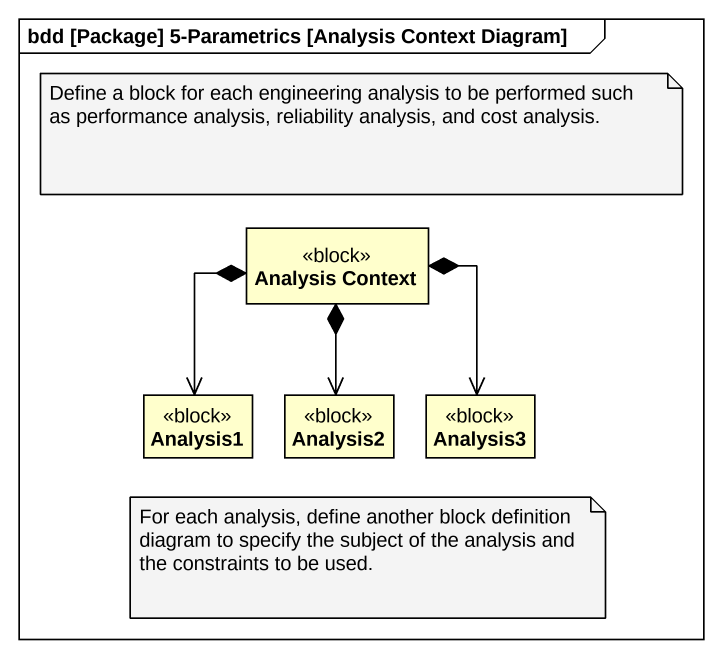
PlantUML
@startuml
mainframe bdd [Package] 5-Parametrics [Analysis Context Diagram]
hide circle
hide empty members
class "Analysis Context" as Analysis_Context <<block>>
class Analysis1 <<block>>
class Analysis2 <<block>>
class Analysis3 <<block>>
Analysis_Context *--> Analysis1
Analysis_Context *--> Analysis2
Analysis_Context *--> Analysis3
note as N1
  Define a block for each engineering analysis to be performed such as performance analysis, reliability analysis, and cost analysis.
end note
note as N2
  For each analysis, define another block definition diagram to specify the subject of the analysis and the constraints to be used.
end note
@enduml
